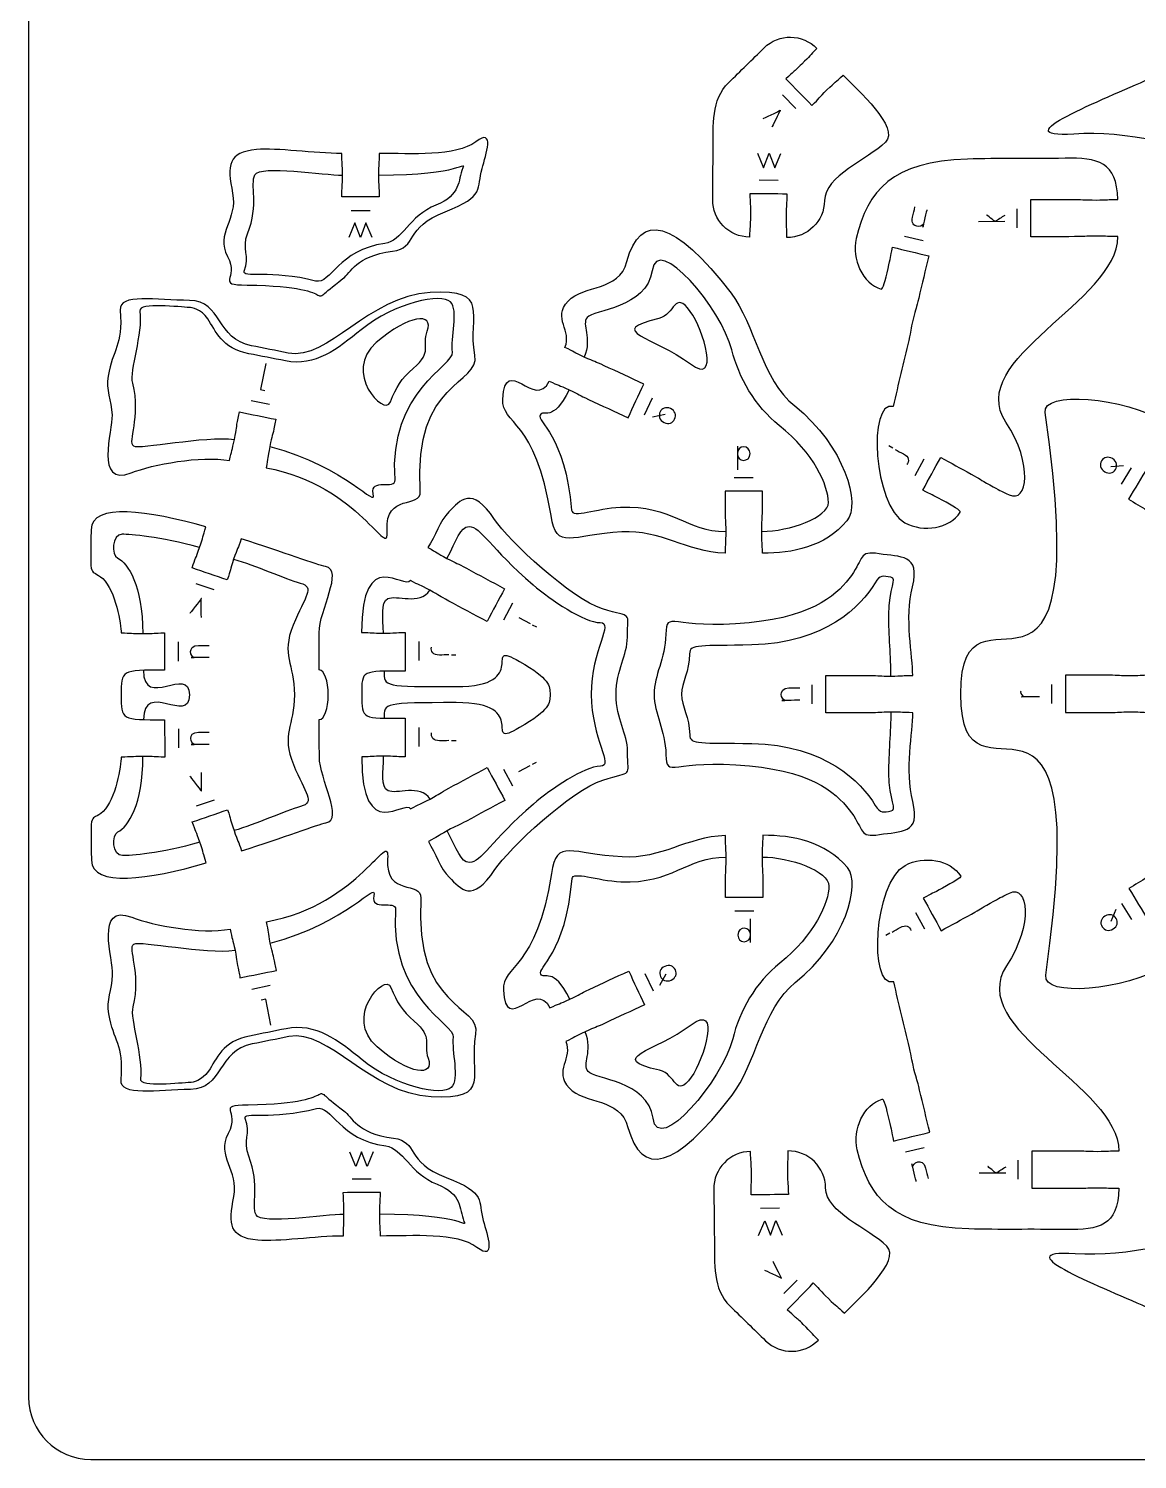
# Model space of a CAD drawing. Extents: x 0 to 200, y 0 to 300.
# Drawn here: x 0.1 to 89.3, y 0.1 to 115.3 of the extents above; entities that cross this region are included whole.
import ezdxf

# ---------------------------------------------------------------- set-up
doc = ezdxf.new("R2010")
doc.units = 0
doc.header["$MEASUREMENT"] = 0
doc.layers.add('DEFAULT', color=7, linetype='CONTINUOUS')

msp = doc.modelspace()

# ---------------------------------------------------------------- linework, layer by layer
at = {"layer": 'DEFAULT', "color": 7}
for points in [[(60.77, 109.94), (61.84, 108.85)], [(58.75, 105.25), (59.24, 104.08), (59.7, 105.24), (60.14, 104.07), (60.63, 105.23)], [(60.43, 103.06), (58.9, 103.08)], [(26.05, 100.63), (27.58, 100.63)], [(79.66, 99.25), (79.65, 100.78)], [(27.75, 98.46), (27.25, 99.63), (26.81, 98.46), (26.35, 99.63), (25.88, 98.46)], [(78.66, 99.74), (76.53, 99.73)], [(70.6, 98.58), (72.08, 98.22)], [(19.18, 88.31), (18.76, 86.22), (19.12, 86.15)], [(18, 85.35), (19.49, 85.05)], [(50.29, 85.53), (49.65, 84.15)], [(51.32, 84.21), (50.31, 84.01)], [(57.14, 81.66), (57.14, 79.77)], [(69.66, 81.5), (69.34, 81.68)], [(71.45, 79.3), (72.18, 80.64)], [(87.18, 80.03), (88.21, 80.12)], [(88.06, 78.6), (88.85, 79.91)], [(56.89, 79.14), (58.41, 79.14)], [(15.04, 70.09), (13.59, 70.58)], [(39.03, 69.02), (38.31, 67.67)], [(39.55, 67.87), (40.45, 67.39)], [(40.63, 67.29), (40.96, 67.11)], [(12.14, 65.9), (12.14, 64.37)], [(31.5, 65.93), (31.5, 64.4)], [(34.12, 64.86), (34.49, 64.86)], [(63.16, 60.93), (63.16, 62.46)], [(82.44, 60.95), (82.44, 62.48)], [(12.15, 58.9), (12.15, 57.38)], [(31.51, 59.03), (31.51, 57.5)], [(34.13, 57.96), (34.5, 57.96)], [(38.32, 55.67), (39.04, 54.32)], [(39.56, 55.47), (40.46, 55.96)], [(40.64, 56.06), (40.97, 56.23)], [(13.61, 52.7), (15.06, 53.19)], [(58.45, 44.24), (56.93, 44.23)], [(72.22, 42.77), (71.49, 44.11)], [(87.22, 43.42), (87.61, 44.38)], [(88.89, 43.55), (88.09, 44.85)], [(58.2, 41.72), (58.2, 43.61)], [(69.41, 42.46), (69.08, 42.28)], [(49.7, 39.21), (50.35, 37.83)], [(19.55, 38.24), (18.05, 37.93)], [(51.37, 39.15), (50.88, 38.24)], [(19.6, 35.06), (19.18, 37.14), (18.82, 37.07)], [(27.84, 24.85), (27.34, 23.68), (26.89, 24.85), (26.44, 23.68), (25.96, 24.84)], [(72.16, 25.19), (70.68, 24.83)], [(78.74, 23.13), (76.61, 23.13)], [(79.74, 22.65), (79.74, 24.18)], [(26.14, 22.68), (27.67, 22.68)], [(60.52, 20.32), (59, 20.3)], [(58.85, 18.13), (59.34, 19.3), (59.8, 18.14), (60.24, 19.32), (60.73, 18.15)], [(60.88, 13.45), (61.94, 14.54)]]:
    msp.add_lwpolyline(points, dxfattribs=at)
at = {"layer": 'DEFAULT', "color": 1}
for points, knots in [([(195.1, 0.1), (131.77, 0.1), (68.43, 0.1), (5.1, 0.1), (2.34, 0.1), (0.1, 2.34), (0.1, 5.1), (0.1, 101.77), (0.1, 198.43), (0.1, 295.1), (0.1, 297.86), (2.34, 300.1), (5.1, 300.1), (68.43, 300.1), (131.77, 300.1), (195.1, 300.1), (197.86, 300.1), (200.1, 297.86), (200.1, 295.1), (200.1, 198.43), (200.1, 101.77), (200.1, 5.1), (200.1, 2.34), (197.86, 0.1), (195.1, 0.1)], [0, 0, 0, 0, 538.583, 538.583, 538.583, 539.583, 539.583, 539.583, 1361.63, 1361.63, 1361.63, 1362.63, 1362.63, 1362.63, 1901.213, 1901.213, 1901.213, 1902.213, 1902.213, 1902.213, 2724.26, 2724.26, 2724.26, 2725.26, 2725.26, 2725.26, 2725.26]), ([(58.12, 98.49), (58.13, 99.37), (58.18, 99.27), (58.19, 100.24), (58.2, 101.21), (58.15, 101.12), (58.15, 101.99), (59.15, 101.98), (60.15, 101.97), (61.15, 101.96), (61.14, 101.08), (61.1, 101.18), (61.08, 100.21), (61.07, 99.24), (61.13, 99.33), (61.12, 98.46), (62.77, 98.44), (64.13, 99.77), (64.15, 101.43), (64.17, 103.43), (67.63, 104.73), (69.06, 106.13), (70.24, 107.29), (66.8, 110.36), (65.64, 111.54), (65.01, 110.93), (65.05, 111.03), (64.35, 110.35), (63.66, 109.67), (63.76, 109.7), (63.14, 109.09), (62.44, 109.81), (61.74, 110.52), (61.04, 111.24), (61.35, 111.54), (61.5, 111.67), (61.66, 111.8), (61.81, 111.94), (61.98, 112.08), (62.32, 112.42), (63.02, 113.11), (62.92, 113.07), (63.54, 113.68), (62.38, 114.87), (60.48, 114.89), (59.29, 113.73), (58.34, 112.8), (57.39, 111.86), (56.44, 110.93), (55.01, 109.53), (55.21, 107.52), (55.19, 105.52), (55.18, 104.19), (55.16, 102.86), (55.15, 101.52), (55.13, 99.86), (56.46, 98.51), (58.12, 98.49)], [1, 1, 1, 1, 2, 2, 2, 3, 3, 3, 11.494509, 11.494509, 11.494509, 12.494509, 12.494509, 12.494509, 13.494509, 13.494509, 13.494509, 14.494509, 14.494509, 14.494509, 15.494509, 15.494509, 15.494509, 16.494509, 16.494509, 16.494509, 17.494509, 17.494509, 17.494509, 18.494509, 18.494509, 18.494509, 26.995114, 26.995114, 26.995114, 27.995114, 27.995114, 27.995114, 28.995114, 28.995114, 28.995114, 29.995114, 29.995114, 29.995114, 30.995114, 30.995114, 30.995114, 42.325017, 42.325017, 42.325017, 43.325017, 43.325017, 43.325017, 54.663695, 54.663695, 54.663695, 55.663695, 55.663695, 55.663695, 55.663695]), ([(140.09, 102.57), (132.27, 94.73), (121.22, 97.58), (111.75, 99.95), (107.64, 100.99), (93.98, 112.96), (90.31, 111.26), (86.65, 109.56), (78.31, 106.4), (84.22, 106.79), (92.56, 107.34), (103.79, 102.31), (109, 96.84), (115.95, 89.54), (114.56, 96.61), (125.53, 93.13), (130.15, 91.67), (138.61, 88.34), (141.52, 91.26), (142.86, 92.38), (146.46, 96.21), (146.46, 96.21), (147.63, 97.39), (147.63, 99.29), (146.46, 100.46), (145.84, 99.84), (145.88, 99.94), (145.19, 99.25), (144.5, 98.57), (144.61, 98.6), (143.99, 97.98), (143.16, 97.15), (142.34, 96.33), (141.51, 95.5), (140.81, 96.21), (140.1, 96.91), (139.39, 97.62), (140.22, 98.45), (141.04, 99.27), (141.87, 100.1), (142.48, 100.72), (142.45, 100.61), (143.14, 101.3), (143.83, 101.99), (143.72, 101.96), (144.34, 102.58), (143.16, 103.75), (141.26, 103.76), (140.09, 102.57)], [1, 1, 1, 1, 2, 2, 2, 3, 3, 3, 4, 4, 4, 5, 5, 5, 6, 6, 6, 7, 7, 7, 8, 8, 8, 9, 9, 9, 10, 10, 10, 11, 11, 11, 20.920004, 20.920004, 20.920004, 29.416605, 29.416605, 29.416605, 39.346507, 39.346507, 39.346507, 40.346507, 40.346507, 40.346507, 41.346507, 41.346507, 41.346507, 42.346507, 42.346507, 42.346507, 42.346507]), ([(36.59, 104.01), (36.13, 102.41), (36.91, 101.8), (33.62, 100.54), (30.32, 99.28), (31.43, 97.62), (29.38, 97.36), (26.37, 96.97), (26.04, 95.62), (25.4, 95.15), (21.7, 92.4), (26.3, 94.54), (17.69, 94.63), (15.02, 94.66), (17.11, 95.07), (16.11, 96.94), (15.11, 98.8), (16.93, 99.92), (16.52, 102.02), (16.06, 104.3), (16.15, 105.33), (18.44, 105.54), (20.05, 105.69), (23.12, 105.23), (25.31, 105.23), (25.31, 104.35), (25.36, 104.45), (25.36, 103.48), (25.36, 102.51), (25.31, 102.61), (25.31, 101.73), (26.31, 101.73), (27.31, 101.73), (28.31, 101.73), (28.31, 102.17), (28.3, 102.37), (28.28, 102.58), (28.28, 102.78), (28.26, 103), (28.26, 103.48), (28.26, 104.46), (28.31, 104.36), (28.31, 105.23), (30.85, 105.23), (34.52, 104.97), (36.08, 106.16), (37.65, 107.35), (36.92, 105.14), (36.59, 104.01)], [1, 1, 1, 1, 2, 2, 2, 3, 3, 3, 4, 4, 4, 5, 5, 5, 6, 6, 6, 7, 7, 7, 8, 8, 8, 9, 9, 9, 10, 10, 10, 11, 11, 11, 19.509005, 19.509005, 19.509005, 20.509005, 20.509005, 20.509005, 21.509005, 21.509005, 21.509005, 22.509005, 22.509005, 22.509005, 23.509005, 23.509005, 23.509005, 24.509005, 24.509005, 24.509005, 24.509005]), ([(69.67, 84.87), (70.09, 86.64), (70.51, 88.41), (70.93, 90.18), (71.13, 91.03), (71.06, 90.94), (71.28, 91.89), (71.51, 92.83), (71.53, 92.73), (71.73, 93.58), (72, 94.71), (72.27, 95.85), (72.54, 96.98), (71.57, 97.21), (70.6, 97.45), (69.62, 97.68), (69.42, 96.83), (69.49, 96.91), (69.27, 95.96), (69.04, 95.01), (68.84, 94.27), (68.72, 94.3), (67.21, 94.77), (66.33, 96.72), (66.7, 98.37), (67.62, 102.25), (69.56, 104.59), (75.66, 104.78), (78.14, 104.85), (80.65, 104.79), (83.51, 104.84), (86.13, 104.89), (87.7, 104.56), (87.75, 101.53), (86.88, 101.53), (86.98, 101.48), (86, 101.48), (85.03, 101.48), (85.13, 101.52), (84.25, 101.52), (83.09, 101.52), (81.92, 101.52), (80.75, 101.52), (80.75, 100.52), (80.76, 99.52), (80.76, 98.52), (81.92, 98.52), (83.09, 98.52), (84.26, 98.53), (85.13, 98.53), (85.04, 98.58), (86.01, 98.58), (86.98, 98.58), (86.88, 98.53), (87.76, 98.53), (87.76, 93.31), (75.38, 88.69), (78.75, 83.59), (80.99, 80.2), (80.47, 77.05), (79.02, 77.74), (78.23, 78.12), (78.31, 78.07), (77.45, 78.54), (76.61, 79), (76.71, 79), (75.94, 79.42), (75.13, 79.87), (74.31, 80.31), (73.5, 80.76), (73.02, 79.88), (72.54, 79), (72.06, 78.13), (72.83, 77.71), (72.76, 77.8), (73.62, 77.33), (74.47, 76.86), (75.14, 76.47), (75.08, 76.36), (74.22, 75.03), (72.12, 74.69), (70.62, 75.49), (68.08, 76.88), (67.62, 85.36), (69.67, 84.87)], [0, 0, 0, 0, 15.442838, 15.442838, 15.442838, 16.442838, 16.442838, 16.442838, 17.442838, 17.442838, 17.442838, 27.353328, 27.353328, 27.353328, 35.844769, 35.844769, 35.844769, 36.844769, 36.844769, 36.844769, 37.844769, 37.844769, 37.844769, 38.844769, 38.844769, 38.844769, 39.844769, 39.844769, 39.844769, 40.844769, 40.844769, 40.844769, 41.844769, 41.844769, 41.844769, 42.844769, 42.844769, 42.844769, 43.844769, 43.844769, 43.844769, 53.76478, 53.76478, 53.76478, 62.260786, 62.260786, 62.260786, 72.180797, 72.180797, 72.180797, 73.180797, 73.180797, 73.180797, 74.180797, 74.180797, 74.180797, 75.180797, 75.180797, 75.180797, 76.180797, 76.180797, 76.180797, 77.180797, 77.180797, 77.180797, 78.180797, 78.180797, 78.180797, 86.089439, 86.089439, 86.089439, 94.583161, 94.583161, 94.583161, 95.583161, 95.583161, 95.583161, 96.583161, 96.583161, 96.583161, 97.583161, 97.583161, 97.583161, 98.583161, 98.583161, 98.583161, 98.583161]), ([(59.15, 73.05), (61.56, 73.05), (64.14, 73.52), (65.96, 75.66), (67.06, 76.95), (65.81, 81.69), (61.75, 84.9), (59.1, 87), (58.53, 91.5), (56.64, 93.97), (52.01, 99.99), (49.32, 100.51), (48.25, 96.52), (47.6, 94.08), (44.8, 94.7), (43.51, 93.34), (42.23, 91.96), (43.87, 90.93), (43.26, 89.62), (44.05, 89.25), (43.94, 89.24), (44.82, 88.83), (45.7, 88.42), (45.64, 88.51), (46.43, 88.14), (47.49, 87.65), (48.55, 87.16), (49.61, 86.66), (49.18, 85.76), (48.76, 84.85), (48.34, 83.95), (47.28, 84.44), (46.23, 84.93), (45.17, 85.42), (44.37, 85.79), (44.48, 85.79), (43.6, 86.2), (42.72, 86.61), (42.79, 86.53), (41.99, 86.9), (40.87, 84.47), (38.46, 89.21), (38.25, 85.45), (38.14, 83.43), (40.94, 83.84), (42.14, 76.07), (42.58, 73.22), (43.73, 74.53), (47.84, 74.76), (51.01, 74.93), (52.95, 73.2), (56.16, 73.04), (56.16, 73.92), (56.2, 73.82), (56.2, 74.79), (56.2, 75.76), (56.15, 75.67), (56.15, 76.54), (56.15, 77.04), (56.15, 77.54), (56.15, 78.04), (57.15, 78.04), (58.15, 78.04), (59.15, 78.05), (59.15, 77.55), (59.15, 77.05), (59.15, 76.55), (59.15, 75.67), (59.1, 75.77), (59.1, 74.8), (59.1, 73.82), (59.15, 73.92), (59.15, 73.05)], [1, 1, 1, 1, 2, 2, 2, 3, 3, 3, 4, 4, 4, 5, 5, 5, 6, 6, 6, 7, 7, 7, 8, 8, 8, 9, 9, 9, 18.919635, 18.919635, 18.919635, 27.420124, 27.420124, 27.420124, 37.339758, 37.339758, 37.339758, 38.339758, 38.339758, 38.339758, 39.339758, 39.339758, 39.339758, 40.339758, 40.339758, 40.339758, 41.339758, 41.339758, 41.339758, 42.339758, 42.339758, 42.339758, 43.339758, 43.339758, 43.339758, 44.339758, 44.339758, 44.339758, 45.339758, 45.339758, 45.339758, 49.589761, 49.589761, 49.589761, 58.089767, 58.089767, 58.089767, 62.34177, 62.34177, 62.34177, 63.34177, 63.34177, 63.34177, 64.34177, 64.34177, 64.34177, 64.34177]), ([(36.01, 89), (36.46, 86.56), (31.05, 87.07), (31.62, 78.04), (31.72, 76.58), (28.76, 77.95), (28.96, 74.88), (29.12, 72.28), (26.82, 78.52), (19.21, 79.92), (19.38, 80.77), (19.32, 80.68), (19.51, 81.64), (19.7, 82.58), (19.73, 82.48), (19.9, 83.34), (19.93, 83.5), (19.97, 83.67), (20, 83.83), (19.02, 84.03), (18.04, 84.22), (17.06, 84.42), (17.02, 84.26), (16.99, 84.09), (16.96, 83.93), (16.79, 83.07), (16.86, 83.16), (16.66, 82.2), (16.47, 81.25), (16.44, 81.36), (16.27, 80.5), (13.91, 80.93), (10.1, 80.19), (8.36, 79.52), (5.35, 78.36), (6.88, 82.95), (6.81, 84.16), (6.74, 85.4), (6.31, 86.18), (6.5, 87.3), (6.86, 89.51), (7.7, 89.67), (7.47, 92.61), (7.36, 93.98), (10.36, 93.43), (13.06, 93.4), (15.66, 93.37), (15.23, 90.26), (18.03, 89.75), (19.01, 89.55), (20, 89.36), (20.98, 89.16), (24.22, 88.52), (27.43, 93.75), (32.42, 94.04), (37.41, 94.33), (35.41, 92.26), (36.01, 89)], [1, 1, 1, 1, 2, 2, 2, 3, 3, 3, 4, 4, 4, 5, 5, 5, 6, 6, 6, 7.420098, 7.420098, 7.420098, 15.921732, 15.921732, 15.921732, 17.341629, 17.341629, 17.341629, 18.341629, 18.341629, 18.341629, 19.341629, 19.341629, 19.341629, 20.341629, 20.341629, 20.341629, 21.341629, 21.341629, 21.341629, 22.341629, 22.341629, 22.341629, 23.341629, 23.341629, 23.341629, 24.341629, 24.341629, 24.341629, 25.341629, 25.341629, 25.341629, 33.842286, 33.842286, 33.842286, 34.842286, 34.842286, 34.842286, 35.842286, 35.842286, 35.842286, 35.842286]), ([(75.12, 61.71), (75.13, 50.65), (86.1, 67.96), (81.95, 39.07), (81.7, 37.3), (88.23, 37.77), (91.76, 39.9), (94.8, 41.74), (97.87, 44.38), (96.19, 47.14), (95.44, 46.69), (95.5, 46.78), (94.67, 46.27), (93.84, 45.76), (93.95, 45.77), (93.2, 45.32), (92.2, 44.71), (91.21, 44.1), (90.21, 43.49), (89.69, 44.35), (89.17, 45.2), (88.65, 46.05), (89.64, 46.66), (90.64, 47.27), (91.63, 47.88), (92.38, 48.33), (92.33, 48.24), (93.15, 48.75), (93.99, 49.25), (93.88, 49.24), (94.62, 49.7), (93.06, 52.26), (90.55, 54.41), (90.54, 60.23), (89.67, 60.23), (89.77, 60.28), (88.8, 60.28), (87.83, 60.27), (87.92, 60.23), (87.05, 60.22), (85.88, 60.22), (84.71, 60.22), (83.55, 60.22), (83.54, 61.22), (83.54, 62.22), (83.54, 63.22), (84.71, 63.22), (85.87, 63.22), (87.04, 63.22), (87.92, 63.22), (87.83, 63.17), (88.8, 63.18), (89.77, 63.18), (89.67, 63.23), (90.54, 63.23), (90.53, 69.05), (93.04, 71.2), (94.59, 73.77), (93.85, 74.22), (93.96, 74.21), (93.12, 74.72), (92.3, 75.22), (92.35, 75.13), (91.6, 75.58), (90.61, 76.19), (89.61, 76.8), (88.61, 77.4), (89.13, 78.26), (89.65, 79.11), (90.17, 79.96), (91.17, 79.36), (92.17, 78.75), (93.16, 78.15), (93.91, 77.69), (93.8, 77.7), (94.63, 77.19), (95.46, 76.69), (95.4, 76.78), (96.15, 76.33), (97.83, 79.09), (94.76, 81.73), (91.71, 83.56), (88.17, 85.68), (81.64, 86.14), (81.9, 84.37), (86.11, 55.48), (75.11, 72.77), (75.12, 61.71)], [1, 1, 1, 1, 2, 2, 2, 3, 3, 3, 4, 4, 4, 5, 5, 5, 6, 6, 6, 15.918074, 15.918074, 15.918074, 24.42283, 24.42283, 24.42283, 34.340904, 34.340904, 34.340904, 35.340904, 35.340904, 35.340904, 36.340904, 36.340904, 36.340904, 37.340904, 37.340904, 37.340904, 38.340904, 38.340904, 38.340904, 39.340904, 39.340904, 39.340904, 49.27091, 49.27091, 49.27091, 57.770916, 57.770916, 57.770916, 67.690922, 67.690922, 67.690922, 68.690922, 68.690922, 68.690922, 69.690922, 69.690922, 69.690922, 70.690922, 70.690922, 70.690922, 71.690922, 71.690922, 71.690922, 72.690922, 72.690922, 72.690922, 82.614035, 82.614035, 82.614035, 91.110786, 91.110786, 91.110786, 101.029223, 101.029223, 101.029223, 102.029223, 102.029223, 102.029223, 103.029223, 103.029223, 103.029223, 104.029223, 104.029223, 104.029223, 105.029223, 105.029223, 105.029223, 106.029223, 106.029223, 106.029223, 106.029223]), ([(47.38, 61.68), (47.39, 59.63), (48.29, 58.57), (48.3, 57.07), (48.3, 54.89), (48.8, 55.58), (46.31, 54.79), (43.81, 54.01), (38.74, 49.27), (37.63, 47.58), (35.81, 44.8), (34.86, 46.04), (33.96, 46.94), (33.23, 47.67), (32.86, 48.92), (32.27, 49.83), (33.04, 50.24), (32.93, 50.24), (33.78, 50.7), (34.64, 51.16), (34.58, 51.08), (35.35, 51.49), (36.37, 52.05), (37.4, 52.6), (38.43, 53.15), (37.95, 54.03), (37.48, 54.91), (37, 55.79), (35.98, 55.24), (34.95, 54.68), (33.92, 54.13), (33.15, 53.72), (33.26, 53.72), (32.41, 53.26), (31.55, 52.8), (31.61, 52.89), (30.84, 52.47), (30.39, 53.31), (26.92, 49.53), (26.91, 56.66), (27.78, 56.66), (27.68, 56.71), (28.66, 56.71), (29.63, 56.71), (29.53, 56.66), (30.41, 56.66), (30.41, 57.69), (30.41, 58.73), (30.41, 59.76), (26.91, 59.76), (26.91, 59.66), (26.91, 61.66), (26.9, 63.66), (26.9, 63.55), (30.4, 63.56), (30.4, 64.59), (30.4, 65.63), (30.4, 66.66), (29.52, 66.66), (29.62, 66.61), (28.65, 66.61), (27.67, 66.61), (27.77, 66.66), (26.9, 66.66), (26.89, 73.79), (30.37, 70.01), (30.82, 70.85), (31.59, 70.44), (31.53, 70.53), (32.39, 70.07), (33.24, 69.61), (33.13, 69.61), (33.91, 69.2), (34.93, 68.65), (35.96, 68.1), (36.99, 67.55), (37.46, 68.43), (37.93, 69.31), (38.41, 70.19), (37.38, 70.74), (36.35, 71.29), (35.33, 71.84), (34.55, 72.26), (34.61, 72.17), (33.76, 72.63), (32.9, 73.09), (33.01, 73.08), (32.24, 73.5), (32.84, 74.4), (33.2, 75.65), (33.93, 76.39), (34.82, 77.29), (35.78, 78.53), (37.6, 75.76), (38.71, 74.07), (43.79, 69.35), (46.29, 68.57), (48.78, 67.78), (48.28, 68.47), (48.29, 66.29), (48.29, 64.79), (47.38, 63.73), (47.38, 61.68)], [1, 1, 1, 1, 2, 2, 2, 3, 3, 3, 4, 4, 4, 5, 5, 5, 6, 6, 6, 7, 7, 7, 8, 8, 8, 17.914246, 17.914246, 17.914246, 26.41107, 26.41107, 26.41107, 36.326196, 36.326196, 36.326196, 37.326196, 37.326196, 37.326196, 38.326196, 38.326196, 38.326196, 39.326196, 39.326196, 39.326196, 40.326196, 40.326196, 40.326196, 41.336196, 41.336196, 41.336196, 50.116202, 50.116202, 50.116202, 51.116202, 51.116202, 51.116202, 52.116202, 52.116202, 52.116202, 60.916208, 60.916208, 60.916208, 61.916208, 61.916208, 61.916208, 62.916208, 62.916208, 62.916208, 63.916208, 63.916208, 63.916208, 64.916208, 64.916208, 64.916208, 65.916208, 65.916208, 65.916208, 75.831539, 75.831539, 75.831539, 84.328698, 84.328698, 84.328698, 94.244029, 94.244029, 94.244029, 95.244029, 95.244029, 95.244029, 96.244029, 96.244029, 96.244029, 97.244029, 97.244029, 97.244029, 98.244029, 98.244029, 98.244029, 99.244029, 99.244029, 99.244029, 100.244029, 100.244029, 100.244029, 101.244029, 101.244029, 101.244029, 101.244029]), ([(23.5, 56.65), (23.5, 54.87), (25.51, 51.59), (24.02, 51.34), (23.45, 51.24), (20.58, 50.15), (17.24, 49.08), (16.96, 49.91), (16.94, 49.8), (16.63, 50.72), (16.31, 51.64), (16.39, 51.56), (16.11, 52.39), (15.16, 52.07), (14.22, 51.74), (13.27, 51.42), (13.55, 50.59), (13.57, 50.7), (13.88, 49.78), (14.2, 48.86), (14.12, 48.94), (14.4, 48.11), (9.77, 46.79), (5.21, 46.11), (5.16, 48.33), (5.08, 52.64), (5.05, 51.31), (6.09, 52.26), (7.12, 53.22), (7.55, 56.01), (7.55, 56.64), (8.42, 56.64), (8.32, 56.68), (9.3, 56.68), (10.27, 56.69), (10.17, 56.64), (11.05, 56.64), (11.05, 57.64), (11.05, 58.64), (11.04, 59.64), (7.55, 59.64), (7.55, 59.64), (7.54, 61.63), (7.54, 63.63), (7.54, 63.63), (11.04, 63.64), (11.04, 64.64), (11.04, 65.63), (11.03, 66.63), (10.16, 66.63), (10.26, 66.58), (9.29, 66.58), (8.31, 66.58), (8.41, 66.63), (7.54, 66.63), (7.54, 67.26), (7.1, 70.05), (6.07, 71), (5.03, 71.95), (5.05, 70.62), (5.13, 74.94), (5.17, 77.15), (9.73, 76.48), (14.37, 75.17), (14.09, 74.35), (14.17, 74.42), (13.86, 73.5), (13.54, 72.58), (13.53, 72.69), (13.25, 71.86), (14.19, 71.54), (15.14, 71.22), (16.09, 70.9), (16.37, 71.73), (16.29, 71.65), (16.6, 72.57), (16.92, 73.49), (16.93, 73.38), (17.21, 74.21), (20.55, 73.15), (23.43, 72.06), (24, 71.97), (25.49, 71.72), (23.48, 68.43), (23.48, 66.65), (23.49, 65.65), (23.49, 64.65), (23.49, 63.65), (23.89, 63.65), (24.21, 62.76), (24.21, 61.65), (24.21, 60.55), (23.89, 59.65), (23.49, 59.65), (23.49, 58.65), (23.49, 57.65), (23.5, 56.65)], [8.500006, 8.500006, 8.500006, 8.500006, 9.500006, 9.500006, 9.500006, 10.500006, 10.500006, 10.500006, 11.500006, 11.500006, 11.500006, 12.502006, 12.502006, 12.502006, 21.002767, 21.002767, 21.002767, 22.002767, 22.002767, 22.002767, 23.002767, 23.002767, 23.002767, 24.002767, 24.002767, 24.002767, 25.002767, 25.002767, 25.002767, 26.002767, 26.002767, 26.002767, 27.002767, 27.002767, 27.002767, 28.002767, 28.002767, 28.002767, 36.511773, 36.511773, 36.511773, 37.511773, 37.511773, 37.511773, 38.511773, 38.511773, 38.511773, 47.021779, 47.021779, 47.021779, 48.021779, 48.021779, 48.021779, 49.021779, 49.021779, 49.021779, 50.021779, 50.021779, 50.021779, 51.021779, 51.021779, 51.021779, 52.021779, 52.021779, 52.021779, 53.021779, 53.021779, 53.021779, 54.021779, 54.021779, 54.021779, 62.524332, 62.524332, 62.524332, 63.524332, 63.524332, 63.524332, 64.524332, 64.524332, 64.524332, 65.524332, 65.524332, 65.524332, 66.524332, 66.524332, 66.524332, 75.024338, 75.024338, 75.024338, 76.024338, 76.024338, 76.024338, 77.024338, 77.024338, 77.024338, 85.524344, 85.524344, 85.524344, 85.524344]), ([(68.56, 73), (70.25, 72.73), (71.9, 73), (71.23, 70.35), (70.58, 67.8), (71.25, 64.77), (71.25, 63.21), (70.38, 63.21), (70.48, 63.16), (69.5, 63.16), (68.53, 63.15), (68.63, 63.2), (67.75, 63.2), (66.59, 63.2), (65.42, 63.2), (64.26, 63.2), (64.26, 62.2), (64.26, 61.2), (64.26, 60.2), (65.43, 60.2), (66.59, 60.2), (67.76, 60.2), (68.63, 60.2), (68.54, 60.25), (69.51, 60.26), (70.48, 60.26), (70.38, 60.21), (71.26, 60.21), (71.26, 58.64), (70.6, 55.62), (71.25, 53.06), (71.93, 50.41), (70.27, 50.68), (68.58, 50.4), (66.89, 50.13), (67.33, 50.8), (66.33, 52.14), (65.33, 53.49), (63.58, 55.41), (58.11, 55.93), (51.85, 56.53), (51.45, 54.83), (51.39, 56.83), (51.32, 58.84), (50.45, 60.13), (50.44, 61.68), (50.44, 63.24), (51.32, 64.53), (51.38, 66.53), (51.43, 68.53), (51.84, 66.84), (58.09, 67.45), (63.57, 67.98), (65.31, 69.91), (66.31, 71.25), (67.3, 72.61), (66.87, 73.27), (68.56, 73)], [1, 1, 1, 1, 2, 2, 2, 3, 3, 3, 4, 4, 4, 5, 5, 5, 14.919007, 14.919007, 14.919007, 23.419012, 23.419012, 23.419012, 33.339019, 33.339019, 33.339019, 34.339019, 34.339019, 34.339019, 35.339019, 35.339019, 35.339019, 36.339019, 36.339019, 36.339019, 37.339019, 37.339019, 37.339019, 38.339019, 38.339019, 38.339019, 39.339019, 39.339019, 39.339019, 40.339019, 40.339019, 40.339019, 41.339019, 41.339019, 41.339019, 42.339019, 42.339019, 42.339019, 43.339019, 43.339019, 43.339019, 44.339019, 44.339019, 44.339019, 45.339019, 45.339019, 45.339019, 45.339019]), ([(36.07, 34.33), (36.52, 36.77), (31.11, 36.25), (31.66, 45.28), (31.75, 46.74), (28.8, 45.36), (28.99, 48.43), (29.15, 51.03), (26.86, 44.79), (19.25, 43.38), (19.43, 42.52), (19.36, 42.61), (19.55, 41.65), (19.75, 40.71), (19.77, 40.81), (19.95, 39.95), (19.98, 39.79), (20.02, 39.62), (20.05, 39.46), (19.07, 39.26), (18.09, 39.06), (17.11, 38.87), (17.08, 39.03), (17.04, 39.19), (17.01, 39.36), (16.83, 40.21), (16.9, 40.13), (16.71, 41.08), (16.52, 42.04), (16.49, 41.93), (16.31, 42.79), (13.95, 42.35), (10.15, 43.08), (8.4, 43.74), (5.39, 44.9), (6.92, 40.31), (6.86, 39.1), (6.79, 37.86), (6.37, 37.08), (6.55, 35.96), (6.93, 33.75), (7.77, 33.6), (7.54, 30.66), (7.43, 29.28), (10.44, 29.84), (13.13, 29.88), (15.73, 29.91), (15.29, 33.02), (18.1, 33.54), (19.08, 33.74), (20.06, 33.94), (21.04, 34.13), (24.28, 34.78), (27.5, 29.56), (32.49, 29.28), (37.48, 29), (35.47, 31.07), (36.07, 34.33)], [1, 1, 1, 1, 2, 2, 2, 3, 3, 3, 4, 4, 4, 5, 5, 5, 6, 6, 6, 7.420705, 7.420705, 7.420705, 15.921192, 15.921192, 15.921192, 17.340918, 17.340918, 17.340918, 18.340918, 18.340918, 18.340918, 19.340918, 19.340918, 19.340918, 20.340918, 20.340918, 20.340918, 21.340918, 21.340918, 21.340918, 22.340918, 22.340918, 22.340918, 23.340918, 23.340918, 23.340918, 24.340918, 24.340918, 24.340918, 25.340918, 25.340918, 25.340918, 33.842167, 33.842167, 33.842167, 34.842167, 34.842167, 34.842167, 35.842167, 35.842167, 35.842167, 35.842167]), ([(59.18, 50.34), (61.58, 50.34), (64.17, 49.87), (66, 47.74), (67.09, 46.45), (65.85, 41.71), (61.8, 38.49), (59.15, 36.38), (58.6, 31.88), (56.71, 29.41), (52.1, 23.38), (49.41, 22.85), (48.33, 26.83), (47.67, 29.27), (44.87, 28.64), (43.59, 30.01), (42.3, 31.38), (43.93, 32.42), (43.32, 33.73), (44.11, 34.1), (44, 34.1), (44.89, 34.52), (45.76, 34.93), (45.7, 34.84), (46.49, 35.21), (47.55, 35.71), (48.61, 36.2), (49.66, 36.7), (49.24, 37.6), (48.82, 38.51), (48.39, 39.41), (47.33, 38.92), (46.28, 38.42), (45.22, 37.93), (44.43, 37.56), (44.53, 37.56), (43.66, 37.15), (42.77, 36.73), (42.84, 36.82), (42.05, 36.45), (40.92, 38.87), (38.53, 34.12), (38.31, 37.88), (38.19, 39.9), (40.99, 39.5), (42.17, 47.27), (42.61, 50.13), (43.76, 48.82), (47.87, 48.6), (51.04, 48.43), (52.97, 50.17), (56.18, 50.33), (56.18, 49.46), (56.23, 49.56), (56.23, 48.58), (56.23, 47.61), (56.19, 47.71), (56.19, 46.83), (56.19, 46.33), (56.19, 45.83), (56.19, 45.33), (57.19, 45.33), (58.19, 45.34), (59.19, 45.34), (59.19, 45.84), (59.19, 46.34), (59.18, 46.84), (59.18, 47.71), (59.13, 47.62), (59.13, 48.59), (59.13, 49.56), (59.18, 49.46), (59.18, 50.34)], [1, 1, 1, 1, 2, 2, 2, 3, 3, 3, 4, 4, 4, 5, 5, 5, 6, 6, 6, 7, 7, 7, 8, 8, 8, 9, 9, 9, 18.920353, 18.920353, 18.920353, 27.420295, 27.420295, 27.420295, 37.339318, 37.339318, 37.339318, 38.339318, 38.339318, 38.339318, 39.339318, 39.339318, 39.339318, 40.339318, 40.339318, 40.339318, 41.339318, 41.339318, 41.339318, 42.339318, 42.339318, 42.339318, 43.339318, 43.339318, 43.339318, 44.339318, 44.339318, 44.339318, 45.339318, 45.339318, 45.339318, 49.589321, 49.589321, 49.589321, 58.089326, 58.089326, 58.089326, 62.342329, 62.342329, 62.342329, 63.342329, 63.342329, 63.342329, 64.342329, 64.342329, 64.342329, 64.342329]), ([(69.72, 38.53), (70.14, 36.77), (70.57, 35), (70.99, 33.24), (71.19, 32.39), (71.12, 32.47), (71.35, 31.52), (71.58, 30.58), (71.6, 30.68), (71.8, 29.83), (72.08, 28.7), (72.35, 27.57), (72.62, 26.43), (71.65, 26.2), (70.68, 25.96), (69.71, 25.73), (69.5, 26.58), (69.57, 26.5), (69.34, 27.45), (69.12, 28.39), (68.91, 29.14), (68.79, 29.11), (67.28, 28.63), (66.41, 26.69), (66.79, 25.03), (67.72, 21.15), (69.66, 18.82), (75.76, 18.65), (78.23, 18.58), (80.75, 18.65), (83.61, 18.6), (86.23, 18.56), (87.79, 18.89), (87.84, 21.92), (86.97, 21.92), (87.07, 21.97), (86.09, 21.97), (85.12, 21.97), (85.22, 21.92), (84.34, 21.92), (83.18, 21.92), (82.01, 21.92), (80.84, 21.92), (80.84, 22.92), (80.84, 23.91), (80.84, 24.91), (82.01, 24.91), (83.17, 24.92), (84.34, 24.92), (85.22, 24.92), (85.12, 24.87), (86.09, 24.87), (87.06, 24.87), (86.96, 24.92), (87.84, 24.92), (87.83, 30.14), (75.44, 34.73), (78.8, 39.84), (81.03, 43.24), (80.5, 46.38), (79.05, 45.69), (78.26, 45.31), (78.35, 45.36), (77.49, 44.88), (76.65, 44.42), (76.75, 44.42), (75.99, 44), (75.17, 43.55), (74.35, 43.11), (73.54, 42.66), (73.06, 43.54), (72.58, 44.41), (72.1, 45.29), (72.86, 45.71), (72.8, 45.62), (73.65, 46.09), (74.51, 46.56), (75.17, 46.95), (75.12, 47.06), (74.25, 48.39), (72.15, 48.72), (70.65, 47.92), (68.11, 46.52), (67.68, 38.04), (69.72, 38.53)], [0, 0, 0, 0, 15.444155, 15.444155, 15.444155, 16.444155, 16.444155, 16.444155, 17.444155, 17.444155, 17.444155, 27.354883, 27.354883, 27.354883, 35.846626, 35.846626, 35.846626, 36.846626, 36.846626, 36.846626, 37.846626, 37.846626, 37.846626, 38.846626, 38.846626, 38.846626, 39.846626, 39.846626, 39.846626, 40.846626, 40.846626, 40.846626, 41.846626, 41.846626, 41.846626, 42.846626, 42.846626, 42.846626, 43.846626, 43.846626, 43.846626, 53.767629, 53.767629, 53.767629, 62.263634, 62.263634, 62.263634, 72.183636, 72.183636, 72.183636, 73.183636, 73.183636, 73.183636, 74.183636, 74.183636, 74.183636, 75.183636, 75.183636, 75.183636, 76.183636, 76.183636, 76.183636, 77.183636, 77.183636, 77.183636, 78.183636, 78.183636, 78.183636, 86.09206, 86.09206, 86.09206, 94.586931, 94.586931, 94.586931, 95.586931, 95.586931, 95.586931, 96.586931, 96.586931, 96.586931, 97.586931, 97.586931, 97.586931, 98.586931, 98.586931, 98.586931, 98.586931]), ([(140.19, 20.99), (132.34, 28.82), (121.31, 25.95), (111.84, 23.55), (107.73, 22.51), (94.1, 10.51), (90.43, 12.2), (86.76, 13.89), (78.41, 17.03), (84.32, 16.65), (92.67, 16.12), (103.88, 21.17), (109.08, 26.66), (116.01, 33.97), (114.63, 26.9), (125.6, 30.4), (130.22, 31.87), (138.67, 35.22), (141.58, 32.31), (142.93, 31.2), (146.54, 27.37), (146.54, 27.37), (147.72, 26.2), (147.72, 24.3), (146.55, 23.13), (145.93, 23.74), (145.97, 23.64), (145.27, 24.33), (144.59, 25.01), (144.69, 24.98), (144.07, 25.6), (143.24, 26.42), (142.42, 27.25), (141.59, 28.07), (140.89, 27.36), (140.18, 26.65), (139.47, 25.95), (140.3, 25.12), (141.13, 24.3), (141.95, 23.47), (142.57, 22.86), (142.54, 22.96), (143.23, 22.27), (143.92, 21.59), (143.81, 21.62), (144.43, 21), (143.26, 19.83), (141.35, 19.82), (140.19, 20.99)], [1, 1, 1, 1, 2, 2, 2, 3, 3, 3, 4, 4, 4, 5, 5, 5, 6, 6, 6, 7, 7, 7, 8, 8, 8, 9, 9, 9, 10, 10, 10, 11, 11, 11, 20.919304, 20.919304, 20.919304, 29.415905, 29.415905, 29.415905, 39.345819, 39.345819, 39.345819, 40.345819, 40.345819, 40.345819, 41.345819, 41.345819, 41.345819, 42.345819, 42.345819, 42.345819, 42.345819]), ([(36.69, 19.32), (36.23, 20.92), (37.01, 21.54), (33.71, 22.79), (30.4, 24.04), (31.51, 25.69), (29.46, 25.96), (26.46, 26.34), (26.12, 27.69), (25.48, 28.16), (21.77, 30.89), (26.38, 28.77), (17.76, 28.65), (15.09, 28.62), (17.19, 28.22), (16.19, 26.35), (15.2, 24.48), (17.02, 23.36), (16.61, 21.26), (16.16, 18.98), (16.25, 17.96), (18.54, 17.75), (20.15, 17.6), (23.22, 18.07), (25.41, 18.08), (25.41, 18.95), (25.46, 18.85), (25.45, 19.83), (25.46, 20.79), (25.4, 20.7), (25.4, 21.57), (26.4, 21.58), (27.4, 21.58), (28.41, 21.58), (28.41, 21.14), (28.4, 20.94), (28.38, 20.73), (28.37, 20.53), (28.36, 20.31), (28.36, 19.83), (28.36, 18.85), (28.41, 18.95), (28.41, 18.08), (30.95, 18.09), (34.61, 18.36), (36.18, 17.17), (37.75, 15.98), (37.02, 18.19), (36.69, 19.32)], [1, 1, 1, 1, 2, 2, 2, 3, 3, 3, 4, 4, 4, 5, 5, 5, 6, 6, 6, 7, 7, 7, 8, 8, 8, 9, 9, 9, 10, 10, 10, 11, 11, 11, 19.511005, 19.511005, 19.511005, 20.511005, 20.511005, 20.511005, 21.511005, 21.511005, 21.511005, 22.511005, 22.511005, 22.511005, 23.511005, 23.511005, 23.511005, 24.511005, 24.511005, 24.511005, 24.511005]), ([(61.24, 21.43), (61.23, 22.3), (61.18, 22.21), (61.17, 23.18), (61.16, 24.15), (61.21, 24.05), (61.2, 24.93), (62.86, 24.95), (64.22, 23.62), (64.24, 21.96), (64.26, 19.96), (67.73, 18.67), (69.16, 17.27), (70.35, 16.12), (66.91, 13.04), (65.75, 11.86), (65.12, 12.47), (65.16, 12.36), (64.46, 13.04), (63.77, 13.72), (63.87, 13.69), (63.25, 14.3), (62.55, 13.58), (61.85, 12.87), (61.15, 12.15), (61.47, 11.85), (61.61, 11.72), (61.77, 11.58), (61.92, 11.45), (62.09, 11.31), (62.44, 10.97), (63.13, 10.28), (63.03, 10.32), (63.66, 9.71), (62.5, 8.52), (60.6, 8.49), (59.41, 9.65), (58.46, 10.58), (57.5, 11.51), (56.55, 12.44), (55.12, 13.84), (55.32, 15.85), (55.29, 17.85), (55.27, 19.18), (55.26, 20.52), (55.24, 21.85), (55.22, 23.51), (56.54, 24.87), (58.2, 24.89), (58.21, 24.01), (58.26, 24.11), (58.27, 23.14), (58.29, 22.17), (58.23, 22.26), (58.25, 21.39), (59.25, 21.4), (60.25, 21.41), (61.24, 21.43)], [8.500636, 8.500636, 8.500636, 8.500636, 9.500636, 9.500636, 9.500636, 10.500636, 10.500636, 10.500636, 11.500636, 11.500636, 11.500636, 12.500636, 12.500636, 12.500636, 13.500636, 13.500636, 13.500636, 14.500636, 14.500636, 14.500636, 15.500636, 15.500636, 15.500636, 24.000757, 24.000757, 24.000757, 25.000757, 25.000757, 25.000757, 26.000757, 26.000757, 26.000757, 27.000757, 27.000757, 27.000757, 28.000757, 28.000757, 28.000757, 39.330959, 39.330959, 39.330959, 40.330959, 40.330959, 40.330959, 51.669951, 51.669951, 51.669951, 52.669951, 52.669951, 52.669951, 53.669951, 53.669951, 53.669951, 54.669951, 54.669951, 54.669951, 63.170587, 63.170587, 63.170587, 63.170587])]:
    msp.add_open_spline(points, degree=3, knots=knots, dxfattribs=at)
at = {"layer": 'DEFAULT', "color": 7}
for points, knots in [([(59.22, 108.04), (59.22, 108.04), (60.45, 108.62), (60.58, 108.7), (60.59, 108.7), (60.59, 108.69), (60.59, 108.69), (60.52, 108.56), (59.91, 107.34), (59.91, 107.34)], [0, 0, 0, 0, 1, 1, 1, 1.029698, 1.029698, 1.029698, 2.029698, 2.029698, 2.029698, 2.029698]), ([(72.39, 100.7), (72.39, 100.7), (72.08, 99.4), (72.06, 99.29), (72.08, 99.37), (72.09, 99.44), (72.1, 99.52), (72.01, 99.42), (71.83, 99.31), (71.57, 99.37), (71.35, 99.42), (71.12, 99.61), (71.23, 100.11), (71.3, 100.38), (71.37, 100.66), (71.43, 100.93)], [0, 0, 0, 0, 1, 1, 1, 1.672164, 1.672164, 1.672164, 2.672164, 2.672164, 2.672164, 3.672164, 3.672164, 3.672164, 6.077544, 6.077544, 6.077544, 6.077544]), ([(78.65, 100.24), (78.39, 100.07), (78.13, 99.9), (77.87, 99.74), (77.82, 99.77), (77.2, 100.29), (77.2, 100.29)], [0, 0, 0, 0, 2.640589, 2.640589, 2.640589, 3.640589, 3.640589, 3.640589, 3.640589]), ([(51.26, 83.57), (50.84, 83.76), (50.79, 84.14), (50.92, 84.42), (51.06, 84.72), (51.39, 84.86), (51.75, 84.69), (52.13, 84.51), (52.24, 84.16), (52.09, 83.84), (51.94, 83.52), (51.6, 83.41), (51.26, 83.57)], [0, 0, 0, 0, 1, 1, 1, 2, 2, 2, 3, 3, 3, 4, 4, 4, 4]), ([(58.16, 81.07), (58.16, 80.69), (57.89, 80.52), (57.64, 80.52), (57.36, 80.52), (57.14, 80.72), (57.14, 81.05), (57.14, 81.4), (57.37, 81.61), (57.65, 81.61), (57.95, 81.61), (58.16, 81.39), (58.16, 81.07)], [0, 0, 0, 0, 1, 1, 1, 2, 2, 2, 3, 3, 3, 4, 4, 4, 4]), ([(69.84, 81.4), (70.06, 81.28), (70.28, 81.16), (70.51, 81.04), (70.73, 80.91), (70.85, 80.8), (70.89, 80.63), (70.93, 80.47), (70.88, 80.29), (70.77, 80.18)], [0, 0, 0, 0, 2.149807, 2.149807, 2.149807, 3.149807, 3.149807, 3.149807, 4.149807, 4.149807, 4.149807, 4.149807]), ([(87.32, 80.66), (87.71, 80.42), (87.72, 80.04), (87.56, 79.78), (87.39, 79.49), (87.04, 79.4), (86.7, 79.61), (86.34, 79.82), (86.27, 80.19), (86.45, 80.48), (86.64, 80.79), (86.99, 80.86), (87.32, 80.66)], [0, 0, 0, 0, 1, 1, 1, 2, 2, 2, 3, 3, 3, 4, 4, 4, 4]), ([(14, 67.88), (14, 67.88), (13.99, 69.24), (14, 69.39), (14, 69.39), (13.99, 69.39), (13.99, 69.39), (13.91, 69.27), (13.07, 68.19), (13.07, 68.19)], [0, 0, 0, 0, 1, 1, 1, 1.029732, 1.029732, 1.029732, 2.029732, 2.029732, 2.029732, 2.029732]), ([(14.62, 64.65), (14.62, 64.65), (13.29, 64.65), (13.17, 64.64), (13.25, 64.64), (13.33, 64.65), (13.41, 64.65), (13.29, 64.72), (13.14, 64.87), (13.14, 65.13), (13.14, 65.36), (13.27, 65.63), (13.78, 65.63), (14.06, 65.63), (14.34, 65.63), (14.62, 65.63)], [0, 0, 0, 0, 1, 1, 1, 1.67286, 1.67286, 1.67286, 2.67286, 2.67286, 2.67286, 3.67286, 3.67286, 3.67286, 6.07786, 6.07786, 6.07786, 6.07786]), ([(33.92, 64.86), (33.66, 64.86), (33.41, 64.85), (33.16, 64.85), (32.9, 64.85), (32.74, 64.9), (32.62, 65.03), (32.51, 65.14), (32.47, 65.33), (32.52, 65.48)], [0, 0, 0, 0, 2.150006, 2.150006, 2.150006, 3.150006, 3.150006, 3.150006, 4.150006, 4.150006, 4.150006, 4.150006]), ([(62.16, 61.21), (62.16, 61.21), (60.83, 61.2), (60.71, 61.19), (60.79, 61.2), (60.87, 61.2), (60.95, 61.2), (60.81, 61.28), (60.67, 61.44), (60.67, 61.68), (60.67, 61.88), (60.79, 62.2), (61.29, 62.2), (61.58, 62.2), (61.87, 62.2), (62.16, 62.2)], [0, 0, 0, 0, 1, 1, 1, 1.680706, 1.680706, 1.680706, 2.680706, 2.680706, 2.680706, 3.680706, 3.680706, 3.680706, 6.136708, 6.136708, 6.136708, 6.136708]), ([(80.28, 61.48), (80.08, 61.55), (79.96, 61.71), (79.96, 61.88), (79.96, 61.91), (79.96, 61.94), (79.97, 61.96)], [0, 0, 0, 0, 1, 1, 1, 2, 2, 2, 2]), ([(81.44, 61.48), (81.11, 61.48), (80.78, 61.48), (80.45, 61.48), (80.27, 61.48), (80.13, 61.48), (79.99, 61.47)], [0, 0, 0, 0, 2.830002, 2.830002, 2.830002, 3.830002, 3.830002, 3.830002, 3.830002]), ([(14.63, 57.66), (14.63, 57.66), (13.3, 57.65), (13.18, 57.65), (13.26, 57.65), (13.34, 57.65), (13.42, 57.66), (13.3, 57.73), (13.15, 57.88), (13.15, 58.14), (13.15, 58.36), (13.27, 58.64), (13.78, 58.64), (14.07, 58.64), (14.35, 58.64), (14.63, 58.64)], [0, 0, 0, 0, 1, 1, 1, 1.671912, 1.671912, 1.671912, 2.671912, 2.671912, 2.671912, 3.671912, 3.671912, 3.671912, 6.076914, 6.076914, 6.076914, 6.076914]), ([(33.93, 57.96), (33.67, 57.95), (33.42, 57.95), (33.17, 57.95), (32.91, 57.95), (32.75, 58), (32.63, 58.13), (32.53, 58.24), (32.48, 58.43), (32.53, 58.58)], [0, 0, 0, 0, 2.150006, 2.150006, 2.150006, 3.150006, 3.150006, 3.150006, 4.150006, 4.150006, 4.150006, 4.150006]), ([(13.08, 55.09), (13.08, 55.09), (13.92, 54.02), (14, 53.89), (14.01, 53.89), (14.01, 53.89), (14.01, 53.89), (14, 54.04), (14.01, 55.4), (14.01, 55.4)], [0, 0, 0, 0, 1, 1, 1, 1.031623, 1.031623, 1.031623, 2.031623, 2.031623, 2.031623, 2.031623]), ([(86.72, 43.83), (87.12, 44.07), (87.46, 43.91), (87.62, 43.65), (87.79, 43.36), (87.72, 43.01), (87.38, 42.8), (87.02, 42.58), (86.67, 42.69), (86.49, 42.98), (86.3, 43.29), (86.4, 43.63), (86.72, 43.83)], [0, 0, 0, 0, 1, 1, 1, 2, 2, 2, 3, 3, 3, 4, 4, 4, 4]), ([(57.18, 42.31), (57.18, 42.69), (57.45, 42.86), (57.7, 42.86), (57.98, 42.86), (58.2, 42.65), (58.2, 42.33), (58.2, 41.98), (57.97, 41.77), (57.68, 41.77), (57.39, 41.77), (57.18, 41.99), (57.18, 42.31)], [0, 0, 0, 0, 1, 1, 1, 2, 2, 2, 3, 3, 3, 4, 4, 4, 4]), ([(69.59, 42.55), (69.81, 42.67), (70.03, 42.8), (70.25, 42.92), (70.47, 43.04), (70.64, 43.08), (70.81, 43.02), (70.95, 42.97), (71.08, 42.83), (71.11, 42.68)], [0, 0, 0, 0, 2.149577, 2.149577, 2.149577, 3.149577, 3.149577, 3.149577, 4.149577, 4.149577, 4.149577, 4.149577]), ([(51.82, 38.69), (51.4, 38.49), (51.08, 38.7), (50.96, 38.97), (50.81, 39.28), (50.93, 39.62), (51.29, 39.79), (51.67, 39.97), (52, 39.82), (52.15, 39.51), (52.3, 39.18), (52.17, 38.85), (51.82, 38.69)], [0, 0, 0, 0, 1, 1, 1, 2, 2, 2, 3, 3, 3, 4, 4, 4, 4]), ([(71.53, 22.48), (71.53, 22.48), (71.21, 23.78), (71.18, 23.89), (71.2, 23.82), (71.22, 23.74), (71.24, 23.66), (71.28, 23.79), (71.4, 23.98), (71.65, 24.04), (71.87, 24.09), (72.16, 24.03), (72.28, 23.54), (72.35, 23.26), (72.42, 22.99), (72.48, 22.71)], [0, 0, 0, 0, 1, 1, 1, 1.671443, 1.671443, 1.671443, 2.671443, 2.671443, 2.671443, 3.671443, 3.671443, 3.671443, 6.077247, 6.077247, 6.077247, 6.077247]), ([(78.74, 23.63), (78.48, 23.47), (78.22, 23.3), (77.96, 23.13), (77.91, 23.17), (77.29, 23.69), (77.29, 23.69)], [0, 0, 0, 0, 2.640589, 2.640589, 2.640589, 3.640589, 3.640589, 3.640589, 3.640589]), ([(59.33, 15.34), (59.33, 15.34), (60.56, 14.76), (60.69, 14.69), (60.69, 14.69), (60.7, 14.69), (60.7, 14.69), (60.62, 14.82), (60.01, 16.04), (60.01, 16.04)], [0, 0, 0, 0, 1, 1, 1, 1.030414, 1.030414, 1.030414, 2.030414, 2.030414, 2.030414, 2.030414])]:
    msp.add_open_spline(points, degree=3, knots=knots, dxfattribs=at)
at = {"layer": 'DEFAULT', "color": 5}
for points, knots in [([(28.26, 103.48), (35.05, 103.49), (35.27, 104.68), (35.04, 104.06), (34.63, 103.01), (34.91, 101.89), (32.88, 101.07), (30.71, 100.21), (30.16, 98.16), (28.76, 97.98), (25.01, 97.49), (24.42, 94.65), (23.2, 94.96), (19.61, 95.87), (17.23, 95.17), (17.45, 95.74), (17.93, 96.97), (17.25, 97.56), (17.72, 98.77), (18.67, 101.16), (17.9, 102.7), (18.31, 103.51), (18.72, 104.32), (23.94, 103.48), (25.36, 103.48)], [0, 0, 0, 0, 1, 1, 1, 2, 2, 2, 3, 3, 3, 4, 4, 4, 5, 5, 5, 6, 6, 6, 7, 7, 7, 8, 8, 8, 8]), ([(59.1, 74.8), (61.34, 74.8), (64.47, 75.94), (64.47, 77.14), (64.47, 78.43), (63.3, 81.12), (60.51, 83.33), (58.54, 84.89), (57.25, 87.2), (56.69, 89.42), (55.86, 92.74), (50.69, 98.87), (50.27, 95.79), (49.87, 92.77), (45.54, 92.64), (45.05, 92.03), (44.56, 91.42), (45.47, 90.44), (44.82, 88.83)], [0, 0, 0, 0, 1, 1, 1, 2, 2, 2, 3, 3, 3, 4, 4, 4, 5, 5, 5, 6, 6, 6, 6]), ([(19.51, 81.64), (25.77, 79.99), (28.14, 76.54), (27.84, 77.84), (27.55, 79.14), (29.65, 78.13), (29.59, 78.95), (29.07, 86.11), (34.37, 88.17), (34.21, 89.23), (34.05, 90.33), (34.73, 92.61), (34.04, 93.29), (33.35, 93.97), (29.59, 93.27), (26.87, 91.04), (24.95, 89.47), (23.17, 88.05), (20.76, 88.53), (19.78, 88.72), (18.8, 88.92), (17.82, 89.11), (15.63, 89.51), (15.16, 90.96), (14.51, 91.92), (13.98, 92.71), (13.23, 92.83), (13.01, 92.83), (12.36, 92.84), (8.95, 93.29), (9.05, 92.54), (9.3, 90.72), (8.19, 87.76), (8.45, 86.74), (9.16, 83.97), (8, 82), (8.53, 81.69), (9.06, 81.37), (14.24, 82.53), (16.66, 82.2)], [0, 0, 0, 0, 1, 1, 1, 2, 2, 2, 3, 3, 3, 4, 4, 4, 5, 5, 5, 6, 6, 6, 14.508894, 14.508894, 14.508894, 15.508894, 15.508894, 15.508894, 16.508894, 16.508894, 16.508894, 17.508894, 17.508894, 17.508894, 18.508894, 18.508894, 18.508894, 19.508894, 19.508894, 19.508894, 20.508894, 20.508894, 20.508894, 20.508894]), ([(43.6, 86.2), (42.25, 83.48), (41.55, 84.68), (41.26, 84.17), (40.97, 83.67), (43.29, 82.55), (43.8, 76.5), (43.85, 75.86), (45.8, 76.66), (47.73, 76.75), (51.87, 76.94), (53.02, 74.79), (56.2, 74.79)], [0, 0, 0, 0, 1, 1, 1, 2, 2, 2, 3, 3, 3, 4, 4, 4, 4]), ([(33.76, 72.63), (34.57, 74.08), (34.81, 75.19), (35.55, 75.19), (36.5, 75.19), (37.25, 73.46), (40.7, 70.5), (42.1, 69.3), (44.83, 67.46), (46.1, 67.46), (47.24, 67.46), (45.38, 65.3), (45.38, 61.68), (45.39, 58.06), (47.25, 55.9), (46.11, 55.9), (44.84, 55.9), (42.12, 54.05), (40.72, 52.84), (37.28, 49.87), (36.53, 48.15), (35.58, 48.15), (34.84, 48.15), (34.6, 49.25), (33.78, 50.7)], [0, 0, 0, 0, 1, 1, 1, 2, 2, 2, 3, 3, 3, 4, 4, 4, 5, 5, 5, 6, 6, 6, 7, 7, 7, 8, 8, 8, 8]), ([(13.86, 73.5), (10.65, 74.41), (8.28, 74.57), (7.62, 74.57), (6.82, 74.57), (6.73, 72.9), (7.27, 72.65), (8.08, 72.26), (9.28, 70.47), (9.29, 66.59)], [0, 0, 0, 0, 1, 1, 1, 2, 2, 2, 3, 3, 3, 3]), ([(16.6, 72.57), (18.33, 72.08), (20.73, 70.98), (21.96, 70.64), (23.19, 70.31), (22.35, 69.62), (21.39, 67.26), (20.39, 64.79), (21.49, 64.19), (21.49, 61.65), (21.49, 59.11), (20.4, 58.5), (21.41, 56.04), (22.37, 53.68), (23.21, 52.99), (21.98, 52.66), (20.75, 52.32), (18.35, 51.21), (16.63, 50.72)], [0, 0, 0, 0, 1, 1, 1, 2, 2, 2, 3, 3, 3, 4, 4, 4, 5, 5, 5, 6, 6, 6, 6]), ([(69.5, 63.15), (69.5, 64.66), (69.32, 66.52), (69.32, 68.08), (69.32, 70.26), (70.04, 71.03), (69.49, 71.11), (68.87, 71.21), (68.63, 71.34), (68.22, 70.66), (67.08, 68.76), (64.2, 65.8), (58.29, 65.66), (54.23, 65.56), (53.29, 65.78), (53.29, 64.94), (53.29, 63.53), (52.64, 62.66), (52.64, 61.69), (52.65, 60.71), (53.3, 59.84), (53.3, 58.44), (53.3, 57.59), (54.24, 57.81), (58.3, 57.73), (64.21, 57.6), (67.09, 54.65), (68.24, 52.75), (68.65, 52.07), (68.89, 52.2), (69.51, 52.3), (70.06, 52.38), (69.34, 53.15), (69.33, 55.33), (69.33, 56.89), (69.51, 58.75), (69.51, 60.26)], [0, 0, 0, 0, 1, 1, 1, 2, 2, 2, 3, 3, 3, 4, 4, 4, 5, 5, 5, 6, 6, 6, 7, 7, 7, 8, 8, 8, 9, 9, 9, 10, 10, 10, 11, 11, 11, 12, 12, 12, 12]), ([(28.65, 66.61), (28.64, 67.89), (28.39, 69.06), (29.02, 69.39), (29.65, 69.72), (31.59, 68.83), (32.39, 70.07)], [0, 0, 0, 0, 1, 1, 1, 2, 2, 2, 2]), ([(28.7, 63.55), (28.7, 62.3), (28.7, 62.3), (34.5, 62.31), (40.67, 62.31), (36.44, 66.15), (39.61, 64.33), (42.06, 62.93), (42.06, 62.37), (42.06, 61.67), (42.06, 60.98), (42.06, 60.42), (39.61, 59.01), (36.45, 57.18), (40.67, 61.03), (34.5, 61.02), (28.7, 61.01), (28.7, 61.01), (28.71, 59.76)], [0, 0, 0, 0, 1, 1, 1, 2, 2, 2, 3, 3, 3, 4, 4, 4, 5, 5, 5, 6, 6, 6, 6]), ([(9.34, 63.62), (9.34, 60.41), (13.04, 64.09), (13.04, 61.64), (13.05, 59.19), (9.34, 62.86), (9.35, 59.65)], [0, 0, 0, 0, 1, 1, 1, 2, 2, 2, 2]), ([(13.88, 49.78), (10.68, 48.87), (8.31, 48.7), (7.65, 48.7), (6.85, 48.7), (6.75, 50.36), (7.29, 50.62), (8.1, 51.01), (9.3, 52.8), (9.3, 56.68)], [0, 0, 0, 0, 1, 1, 1, 2, 2, 2, 3, 3, 3, 3]), ([(32.41, 53.26), (31.61, 54.49), (29.67, 53.6), (29.03, 53.93), (28.4, 54.26), (28.66, 55.43), (28.66, 56.71)], [0, 0, 0, 0, 1, 1, 1, 2, 2, 2, 2]), ([(43.66, 37.15), (42.3, 39.86), (41.61, 38.66), (41.31, 39.17), (41.02, 39.67), (43.34, 40.8), (43.83, 46.85), (43.88, 47.48), (45.83, 46.69), (47.76, 46.6), (51.91, 46.42), (53.05, 48.58), (56.23, 48.58)], [0, 0, 0, 0, 1, 1, 1, 2, 2, 2, 3, 3, 3, 4, 4, 4, 4]), ([(59.13, 48.59), (61.37, 48.59), (64.51, 47.46), (64.51, 46.25), (64.51, 44.97), (63.34, 42.27), (60.56, 40.05), (58.59, 38.49), (57.31, 36.18), (56.76, 33.95), (55.93, 30.64), (50.77, 24.49), (50.35, 27.57), (49.94, 30.59), (45.61, 30.71), (45.12, 31.32), (44.62, 31.93), (45.54, 32.91), (44.89, 34.52)], [0, 0, 0, 0, 1, 1, 1, 2, 2, 2, 3, 3, 3, 4, 4, 4, 5, 5, 5, 6, 6, 6, 6]), ([(19.55, 41.65), (25.81, 43.31), (28.17, 46.78), (27.88, 45.47), (27.59, 44.17), (29.68, 45.19), (29.63, 44.37), (29.12, 37.2), (34.43, 35.15), (34.27, 34.09), (34.11, 32.99), (34.8, 30.71), (34.11, 30.03), (33.42, 29.35), (29.66, 30.05), (26.94, 32.26), (25.02, 33.83), (23.23, 35.25), (20.82, 34.77), (19.84, 34.57), (18.86, 34.37), (17.88, 34.18), (15.7, 33.77), (15.22, 32.32), (14.58, 31.36), (14.05, 30.57), (13.3, 30.45), (13.08, 30.44), (12.43, 30.43), (9.02, 29.98), (9.12, 30.73), (9.36, 32.55), (8.25, 35.51), (8.51, 36.53), (9.21, 39.3), (8.04, 41.26), (8.57, 41.58), (9.11, 41.89), (14.28, 40.75), (16.71, 41.08)], [0, 0, 0, 0, 1, 1, 1, 2, 2, 2, 3, 3, 3, 4, 4, 4, 5, 5, 5, 6, 6, 6, 14.508506, 14.508506, 14.508506, 15.508506, 15.508506, 15.508506, 16.508506, 16.508506, 16.508506, 17.508506, 17.508506, 17.508506, 18.508506, 18.508506, 18.508506, 19.508506, 19.508506, 19.508506, 20.508506, 20.508506, 20.508506, 20.508506]), ([(25.45, 19.82), (24.04, 19.82), (18.81, 18.97), (18.4, 19.78), (17.99, 20.59), (18.76, 22.13), (17.81, 24.52), (17.33, 25.73), (18.01, 26.32), (17.53, 27.54), (17.3, 28.12), (19.68, 27.42), (23.27, 28.34), (24.5, 28.65), (25.09, 25.82), (28.84, 25.33), (30.24, 25.15), (30.79, 23.11), (32.97, 22.25), (35.01, 21.44), (34.73, 20.32), (35.13, 19.26), (35.37, 18.65), (35.14, 19.84), (28.36, 19.83)], [0, 0, 0, 0, 1, 1, 1, 2, 2, 2, 3, 3, 3, 4, 4, 4, 5, 5, 5, 6, 6, 6, 7, 7, 7, 8, 8, 8, 8])]:
    msp.add_open_spline(points, degree=3, knots=knots, dxfattribs=at)
at = {"layer": 'DEFAULT', "color": 3}
for points, knots in [([(50.81, 91.94), (52.15, 92.26), (52.06, 94.27), (53.35, 92.51), (54.43, 91.04), (55.76, 86.48), (53.36, 88.28), (50.41, 90.5), (46.44, 90.9), (50.81, 91.94)], [0, 0, 0, 0, 1, 1, 1, 2, 2, 2, 3, 3, 3, 3]), ([(28.08, 90.01), (30.72, 92.3), (32.73, 92.43), (32.18, 90.93), (31.73, 89.68), (32.65, 89.31), (31.06, 87.93), (30.09, 87.09), (29.68, 86.43), (29.21, 85.22), (28.73, 83.99), (25.34, 87.64), (28.08, 90.01)], [0, 0, 0, 0, 1, 1, 1, 2, 2, 2, 3, 3, 3, 4, 4, 4, 4]), ([(28.15, 33.3), (30.79, 31.02), (32.8, 30.89), (32.25, 32.39), (31.8, 33.64), (32.71, 34.01), (31.12, 35.39), (30.15, 36.23), (29.73, 36.88), (29.26, 38.1), (28.78, 39.33), (25.4, 35.67), (28.15, 33.3)], [0, 0, 0, 0, 1, 1, 1, 2, 2, 2, 3, 3, 3, 4, 4, 4, 4]), ([(50.88, 31.42), (52.22, 31.11), (52.14, 29.1), (53.42, 30.86), (54.49, 32.33), (55.81, 36.89), (53.42, 35.09), (50.48, 32.87), (46.51, 32.45), (50.88, 31.42)], [0, 0, 0, 0, 1, 1, 1, 2, 2, 2, 3, 3, 3, 3])]:
    msp.add_open_spline(points, degree=3, knots=knots, dxfattribs=at)

doc.saveas('drawing.dxf')
